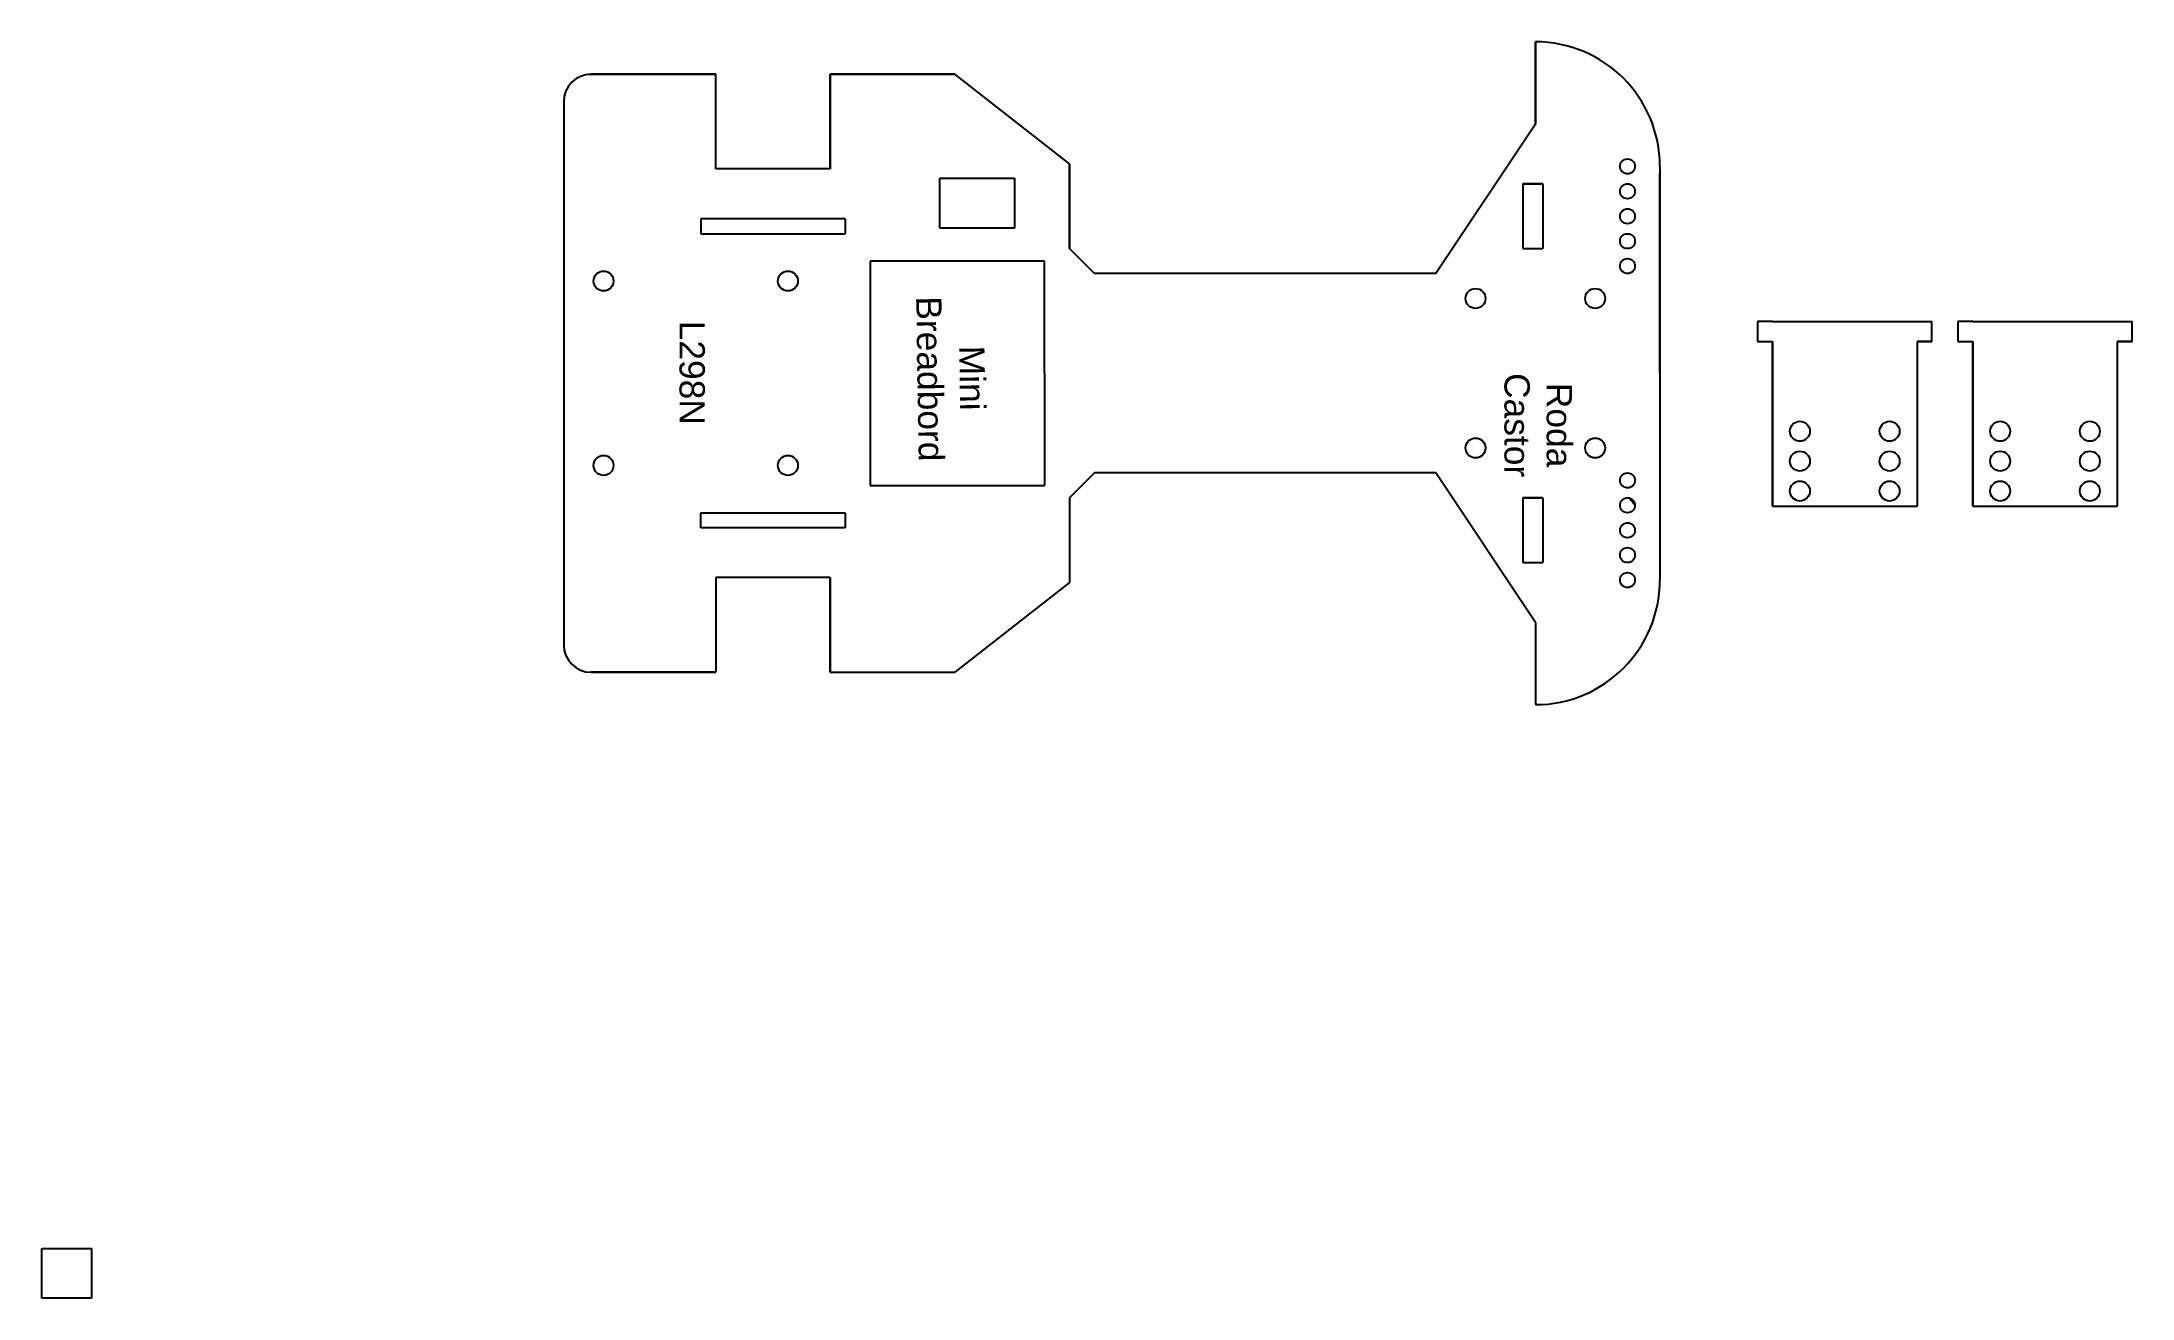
# Model space of a CAD drawing. Header units: centimetres. Extents: x 0 to 90.9, y 0 to 25.2.
# Drawn here: x 0 to 41.95, y 0 to 25.21 of the extents above; entities outside this region: 1.
import ezdxf

# ---------------------------------------------------------------- set-up
doc = ezdxf.new("R2010")
doc.units = ezdxf.units.CM
doc.header["$LTSCALE"] = 25.4
doc.styles.get("Standard").update_dxf_attribs({"font": 'arial.ttf'})
picture_1 = doc.add_image_def('image1.png', size_in_pixel=(225, 225))

msp = doc.modelspace()

# ---------------------------------------------------------------- linework, layer by layer
for p, q in [((29.974, 23.559), (29.974, 25.209)), ((29.974, 25.209), (29.974, 23.559)), ((10.974, 24.559), (13.524, 24.559)), ((11.024, 24.559), (13.524, 24.559)), ((11.024, 24.559), (13.524, 24.559)), ((11.024, 24.559), (13.524, 24.559)), ((11.024, 24.559), (13.524, 24.559)), ((11.024, 24.559), (12.974, 24.559)), ((13.524, 24.559), (11.024, 24.559)), ((13.524, 22.659), (13.524, 24.559)), ((18.324, 24.559), (15.824, 24.559)), ((15.824, 24.559), (15.824, 22.659)), ((15.824, 22.659), (15.824, 24.559)), ((15.824, 24.559), (18.324, 24.559)), ((15.824, 24.559), (18.324, 24.559)), ((15.824, 24.559), (16.474, 24.559)), ((15.824, 24.559), (16.974, 24.559)), ((20.624, 22.759), (18.324, 24.559)), ((10.474, 24.009), (10.474, 13.109)), ((29.974, 23.559), (27.974, 20.559)), ((15.824, 22.659), (13.524, 22.659)), ((20.624, 22.759), (20.624, 21.059)), ((20.624, 21.059), (20.624, 22.759)), ((32.474, 22.709), (32.474, 14.409)), ((18.021, 21.471), (18.021, 22.471)), ((18.021, 22.471), (19.521, 22.471)), ((19.521, 22.471), (19.521, 21.471)), ((29.724, 22.359), (29.724, 21.059)), ((29.724, 22.359), (29.974, 22.359)), ((30.124, 22.359), (29.724, 22.359)), ((29.724, 22.359), (29.724, 21.059)), ((29.724, 22.359), (30.124, 22.359)), ((30.124, 22.359), (30.124, 21.059)), ((32.474, 20.071), (32.474, 22.571)), ((32.474, 21.059), (32.474, 22.359)), ((16.124, 21.659), (13.224, 21.659)), ((13.224, 21.659), (13.224, 21.359)), ((16.124, 21.659), (16.124, 21.359)), ((19.521, 21.471), (18.021, 21.471)), ((13.224, 21.359), (16.124, 21.359)), ((21.124, 20.559), (20.624, 21.059)), ((29.724, 21.059), (30.124, 21.059)), ((32.474, 18.559), (32.474, 21.059)), ((20.124, 20.809), (16.624, 20.809)), ((16.624, 20.809), (16.624, 16.309)), ((20.124, 18.559), (20.124, 20.809)), ((27.974, 20.559), (21.124, 20.559)), ((32.474, 18.559), (32.474, 20.071)), ((34.734, 19.595), (34.434, 19.595)), ((34.434, 19.595), (34.434, 19.195)), ((34.734, 19.595), (37.634, 19.595)), ((37.634, 19.595), (37.934, 19.595)), ((37.934, 19.195), (37.934, 19.595)), ((38.752, 19.595), (38.452, 19.595)), ((38.452, 19.595), (38.452, 19.195)), ((38.752, 19.595), (41.652, 19.595)), ((41.652, 19.595), (41.952, 19.595)), ((41.952, 19.195), (41.952, 19.595)), ((34.434, 19.195), (34.734, 19.195)), ((34.734, 15.895), (34.734, 19.195)), ((34.734, 19.195), (34.734, 18.895)), ((34.734, 18.895), (34.734, 17.395)), ((34.734, 18.895), (34.734, 15.895)), ((37.634, 19.195), (37.934, 19.195)), ((37.934, 19.195), (37.634, 19.195)), ((37.634, 19.195), (37.634, 15.895)), ((38.452, 19.195), (38.752, 19.195)), ((38.752, 15.895), (38.752, 19.195)), ((38.752, 19.195), (38.752, 18.895)), ((38.752, 18.895), (38.752, 17.395)), ((38.752, 18.895), (38.752, 15.895)), ((41.652, 19.195), (41.952, 19.195)), ((41.952, 19.195), (41.652, 19.195)), ((41.652, 19.195), (41.652, 15.895)), ((20.124, 18.559), (20.124, 16.309)), ((32.474, 18.559), (32.474, 16.059)), ((21.124, 16.559), (20.624, 16.059)), ((25.136, 16.559), (21.124, 16.559)), ((27.974, 16.559), (25.136, 16.559)), ((27.974, 16.559), (25.541, 16.559)), ((29.974, 13.559), (27.974, 16.559)), ((16.624, 16.309), (20.124, 16.309)), ((20.624, 16.059), (20.624, 14.359)), ((20.624, 16.059), (20.624, 14.359)), ((29.724, 16.059), (29.724, 14.759)), ((30.124, 16.059), (29.724, 16.059)), ((29.724, 16.059), (29.724, 14.759)), ((29.724, 16.059), (30.124, 16.059)), ((30.124, 16.059), (30.124, 14.759)), ((32.474, 16.059), (32.474, 14.759)), ((32.474, 16.059), (32.474, 14.759)), ((13.224, 15.459), (13.224, 15.759)), ((13.224, 15.759), (16.124, 15.759)), ((16.124, 15.759), (16.124, 15.459)), ((34.734, 15.895), (37.634, 15.895)), ((38.752, 15.895), (41.652, 15.895)), ((16.124, 15.459), (13.224, 15.459)), ((29.724, 14.759), (30.124, 14.759)), ((15.824, 14.459), (13.524, 14.459)), ((13.524, 14.459), (13.524, 12.559)), ((15.824, 14.459), (15.824, 12.559)), ((15.824, 12.559), (15.824, 14.459)), ((15.824, 12.559), (15.824, 14.459)), ((15.824, 12.559), (15.824, 14.459)), ((20.624, 14.359), (18.324, 12.559)), ((29.974, 13.559), (29.974, 11.909)), ((11.024, 12.559), (13.524, 12.559)), ((11.024, 12.559), (13.524, 12.559)), ((13.524, 12.559), (11.024, 12.559)), ((15.824, 12.559), (18.324, 12.559)), ((15.824, 12.559), (18.324, 12.559))]:
    msp.add_line(p, q)
for centre, radius in [((31.824, 22.709), 0.15), ((31.824, 22.209), 0.15), ((31.824, 21.709), 0.15), ((31.824, 21.209), 0.15), ((11.274, 20.409), 0.2), ((14.974, 20.409), 0.2), ((31.824, 20.709), 0.15), ((28.774, 20.059), 0.2), ((31.174, 20.059), 0.2), ((28.774, 17.059), 0.2), ((31.174, 17.059), 0.2), ((35.284, 17.395), 0.2), ((37.084, 17.395), 0.2), ((39.302, 17.395), 0.2), ((41.102, 17.395), 0.2), ((11.274, 16.709), 0.2), ((14.974, 16.709), 0.2), ((35.284, 16.795), 0.2), ((37.084, 16.795), 0.2), ((39.302, 16.795), 0.2), ((41.102, 16.795), 0.2), ((31.824, 16.409), 0.15), ((35.284, 16.195), 0.2), ((37.084, 16.195), 0.2), ((39.302, 16.195), 0.2), ((41.102, 16.195), 0.2), ((31.824, 15.909), 0.15), ((31.824, 15.409), 0.15), ((31.824, 14.909), 0.15), ((31.824, 14.409), 0.15)]:
    msp.add_circle(centre, radius)
for centre, radius, start, end in [((29.974, 22.709), 2.5, 0, 90), ((11.024, 24.009), 0.55, 90, 180), ((29.974, 14.409), 2.5, 36.8607, 41.203), ((29.974, 14.409), 2.5, 270, 0), ((11.024, 13.109), 0.55, 180, 270)]:
    msp.add_arc(centre, radius, start, end)

# ---------------------------------------------------------------- texts
at = {"char_height": 0.508, "attachment_point": 1}
for s, width, insert, rotation in [('\\pxqc;Mini\\PBreadbord', 2.43064, (18.908, 19.68), 270.9515), ('L298N', 2.13502, (13.306, 19.614), 270)]:
    msp.add_mtext_dynamic_manual_height_columns(s, width=width, gutter_width=2.54, heights=[0], dxfattribs=dict(at, insert=insert, rotation=rotation))
at = {"insert": (30.709, 18.563), "char_height": 0.508, "attachment_point": 1, "rotation": 270}
msp.add_mtext('\\pxqc;Roda\\PCastor', dxfattribs=at)

# ---------------------------------------------------------------- pictures from other files: only their frames are drawn
image = msp.add_image(picture_1, insert=(89.918, 16.648), size_in_units=(1, 1))
image.dxf.flags = 7
image = msp.add_image(picture_1, insert=(0, 0), size_in_units=(1, 1))
image.dxf.flags = 7

doc.saveas('drawing.dxf')
